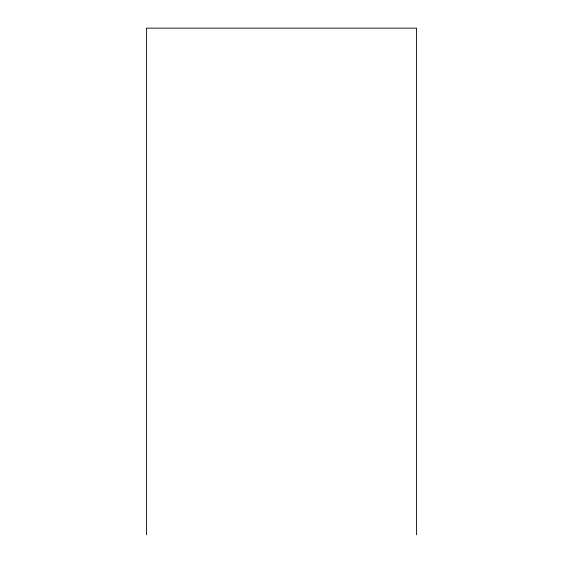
<?xml version="1.0" encoding="UTF-8"?>
<svg xmlns="http://www.w3.org/2000/svg" width="563" height="563" viewBox="0 0 563 563"><rect width="100%" height="100%" fill="white"/><g stroke="black" fill="none" stroke-linecap="round" stroke-linejoin="round"><path stroke-width="0.84" d="M416.557 534.85L416.557 28.15L146.443 28.15L146.443 534.85"/></g></svg>
